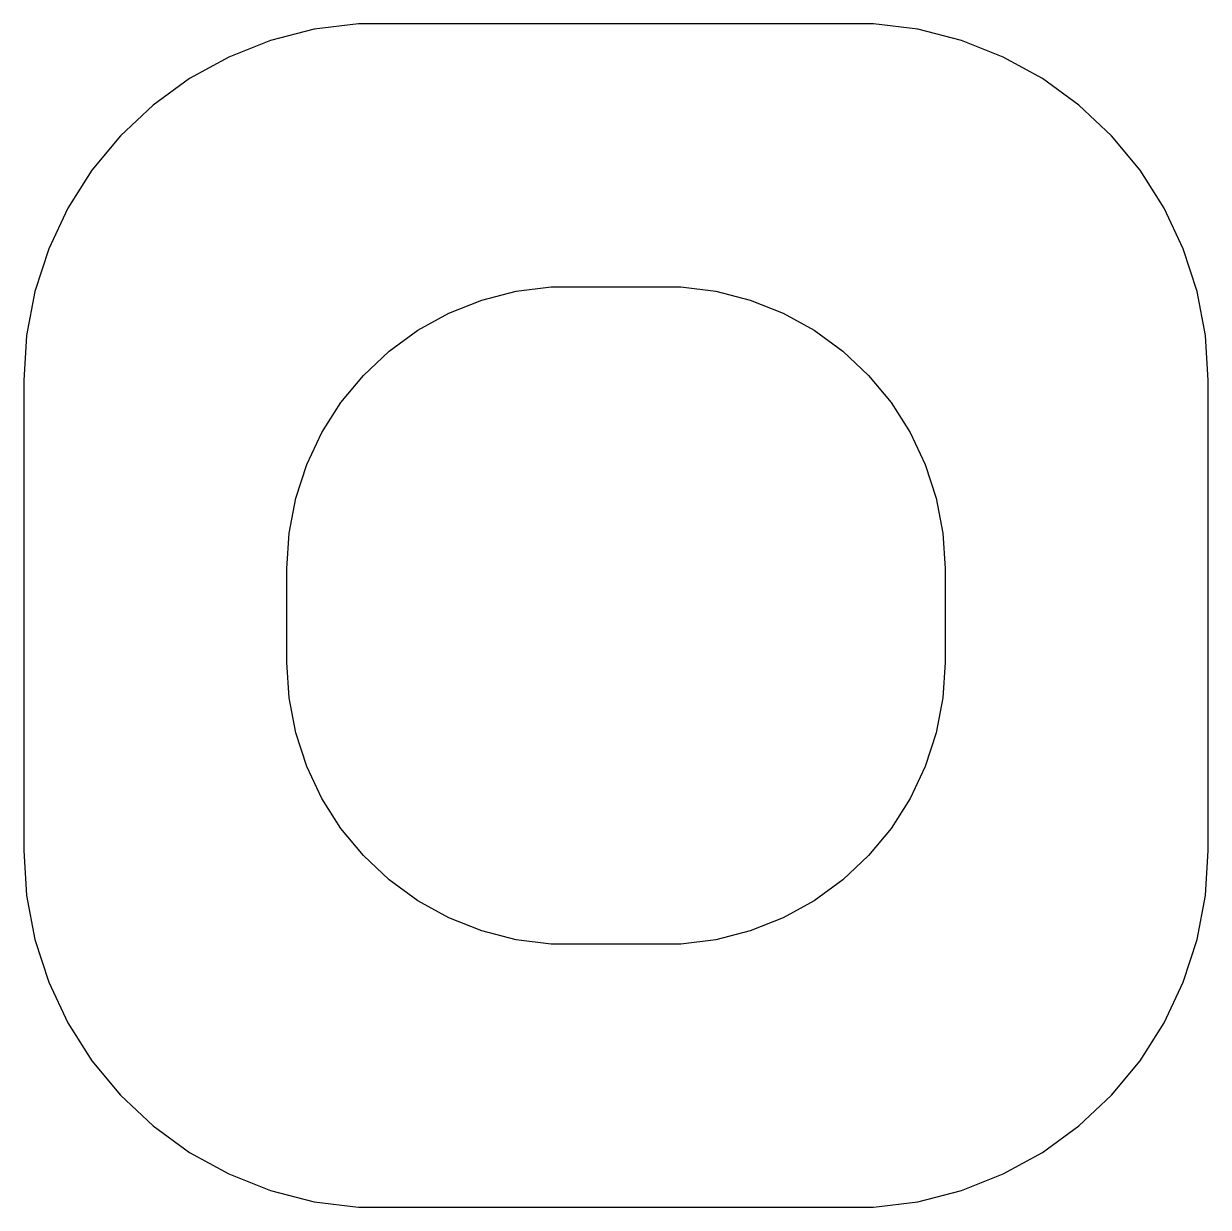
# Model space of a CAD drawing. Header units: metres. Extents: x -35 to 36.3, y -12.5 to 13.8.
# Drawn here: x 23.7 to 36.3, y 1.21 to 13.79 of the extents above.
import ezdxf

# ---------------------------------------------------------------- set-up
doc = ezdxf.new("R2010")
doc.units = ezdxf.units.M

msp = doc.modelspace()

# ---------------------------------------------------------------- linework, layer by layer
for p, q in [((27.2614, 13.7925), (26.7879, 13.7327)), ((32.7386, 13.7925), (27.2614, 13.7925)), ((33.212, 13.7327), (32.7386, 13.7925)), ((26.3257, 13.614), (25.882, 13.4383)), ((26.7879, 13.7327), (26.3257, 13.614)), ((33.6743, 13.614), (33.212, 13.7327)), ((34.118, 13.4383), (33.6743, 13.614)), ((25.882, 13.4383), (25.4639, 13.2084)), ((34.5361, 13.2084), (34.118, 13.4383)), ((25.4639, 13.2084), (25.0778, 12.9279)), ((34.9222, 12.9279), (34.5361, 13.2084)), ((25.0778, 12.9279), (24.7299, 12.6013)), ((35.2701, 12.6013), (34.9222, 12.9279)), ((24.7299, 12.6013), (24.4257, 12.2336)), ((35.5743, 12.2336), (35.2701, 12.6013)), ((24.4257, 12.2336), (24.17, 11.8307)), ((35.83, 11.8307), (35.5743, 12.2336)), ((24.17, 11.8307), (23.9668, 11.3989)), ((36.0331, 11.3989), (35.83, 11.8307)), ((23.9668, 11.3989), (23.8194, 10.945)), ((36.1806, 10.945), (36.0331, 11.3989)), ((28.9379, 10.9469), (29.3116, 10.9941)), ((29.3116, 10.9941), (30.6884, 10.9941)), ((30.6884, 10.9941), (31.0621, 10.9469)), ((23.8194, 10.945), (23.7299, 10.4763)), ((28.2227, 10.7145), (28.5729, 10.8532)), ((28.5729, 10.8532), (28.9379, 10.9469)), ((31.0621, 10.9469), (31.427, 10.8532)), ((31.427, 10.8532), (31.7773, 10.7145)), ((36.27, 10.4763), (36.1806, 10.945)), ((27.8925, 10.533), (28.2227, 10.7145)), ((31.7773, 10.7145), (32.1075, 10.533)), ((23.7299, 10.4763), (23.7, 10)), ((27.5877, 10.3115), (27.8925, 10.533)), ((32.1075, 10.533), (32.4123, 10.3115)), ((36.3, 10), (36.27, 10.4763)), ((27.3131, 10.0536), (27.5877, 10.3115)), ((32.4123, 10.3115), (32.6869, 10.0536)), ((23.7, 10), (23.7, 5)), ((27.0729, 9.76335), (27.3131, 10.0536)), ((32.6869, 10.0536), (32.927, 9.76335)), ((36.3, 5), (36.3, 10)), ((26.8711, 9.44525), (27.0729, 9.76335)), ((32.927, 9.76335), (33.1289, 9.44525)), ((26.7107, 9.10437), (26.8711, 9.44525)), ((33.1289, 9.44525), (33.2893, 9.10437)), ((26.5942, 8.74606), (26.7107, 9.10437)), ((33.2893, 9.10437), (33.4057, 8.74606)), ((26.5237, 8.37599), (26.5942, 8.74606)), ((33.4057, 8.74606), (33.4763, 8.37599)), ((26.5, 8), (26.5237, 8.37599)), ((33.4763, 8.37599), (33.5, 8)), ((26.5, 7), (26.5, 8)), ((33.5, 8), (33.5, 7)), ((26.5237, 6.62399), (26.5, 7)), ((33.5, 7), (33.4763, 6.62399)), ((26.5942, 6.25392), (26.5237, 6.62399)), ((33.4763, 6.62399), (33.4057, 6.25392)), ((26.7107, 5.89561), (26.5942, 6.25392)), ((33.4057, 6.25392), (33.2893, 5.89561)), ((26.8711, 5.55473), (26.7107, 5.89561)), ((33.2893, 5.89561), (33.1289, 5.55473)), ((27.0729, 5.23663), (26.8711, 5.55473)), ((33.1289, 5.55473), (32.927, 5.23663)), ((27.3131, 4.94635), (27.0729, 5.23663)), ((32.927, 5.23663), (32.6869, 4.94635)), ((23.7, 5), (23.7299, 4.52373)), ((27.5877, 4.68845), (27.3131, 4.94635)), ((32.6869, 4.94635), (32.4123, 4.68845)), ((36.27, 4.52373), (36.3, 5)), ((27.8925, 4.46701), (27.5877, 4.68845)), ((32.4123, 4.68845), (32.1075, 4.46701)), ((23.7299, 4.52373), (23.8194, 4.05498)), ((28.2227, 4.28551), (27.8925, 4.46701)), ((32.1075, 4.46701), (31.7773, 4.28551)), ((36.1806, 4.05498), (36.27, 4.52373)), ((28.5729, 4.14682), (28.2227, 4.28551)), ((31.7773, 4.28551), (31.427, 4.14682)), ((23.8194, 4.05498), (23.9668, 3.60112)), ((28.9379, 4.05313), (28.5729, 4.14682)), ((29.3116, 4.00591), (28.9379, 4.05313)), ((31.0621, 4.05313), (30.6884, 4.00591)), ((31.427, 4.14682), (31.0621, 4.05313)), ((36.0331, 3.60112), (36.1806, 4.05498)), ((30.6884, 4.00591), (29.3116, 4.00591)), ((23.9668, 3.60112), (24.17, 3.16933)), ((35.83, 3.16933), (36.0331, 3.60112)), ((24.17, 3.16933), (24.4257, 2.7664)), ((35.5743, 2.7664), (35.83, 3.16933)), ((24.4257, 2.7664), (24.7299, 2.39871)), ((35.2701, 2.39871), (35.5743, 2.7664)), ((24.7299, 2.39871), (25.0778, 2.07204)), ((34.9222, 2.07204), (35.2701, 2.39871)), ((25.0778, 2.07204), (25.4639, 1.79155)), ((34.5361, 1.79155), (34.9222, 2.07204)), ((25.4639, 1.79155), (25.882, 1.56165)), ((34.118, 1.56165), (34.5361, 1.79155)), ((25.882, 1.56165), (26.3257, 1.38597)), ((33.6743, 1.38597), (34.118, 1.56165)), ((26.3257, 1.38597), (26.7879, 1.2673)), ((26.7879, 1.2673), (27.2614, 1.20749)), ((32.7386, 1.20749), (33.212, 1.2673)), ((33.212, 1.2673), (33.6743, 1.38597)), ((27.2614, 1.20749), (32.7386, 1.20749))]:
    msp.add_line(p, q)

doc.saveas('drawing.dxf')
